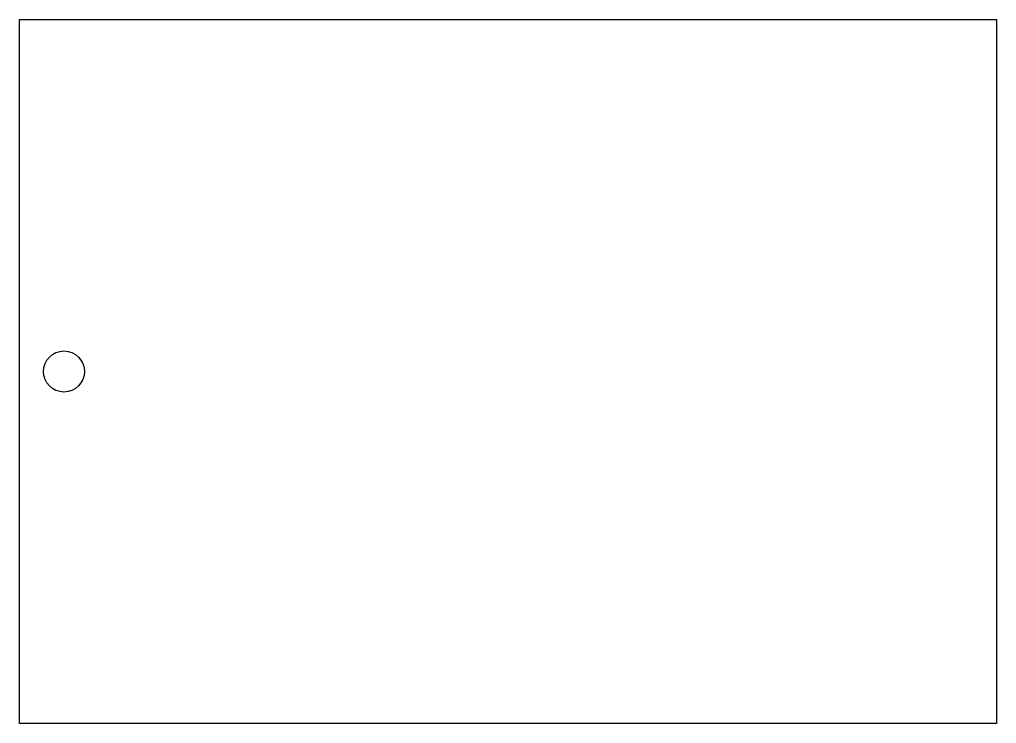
# Model space of a CAD drawing. Header units: millimetres. Extents: x -35.8 to 35.8, y -25.8 to 25.8.
import ezdxf

# ---------------------------------------------------------------- set-up
doc = ezdxf.new("R2010")
doc.units = ezdxf.units.MM
doc.layers.get('0').update_dxf_attribs({"linetype": 'CONTINUOUS'})

msp = doc.modelspace()

# ---------------------------------------------------------------- linework, layer by layer
msp.add_lwpolyline([(35.75, -25.75), (-35.75, -25.75), (-35.75, 25.75), (35.75, 25.75)], close=True)
msp.add_circle((-32.5, 0), 1.5)

doc.saveas('drawing.dxf')
